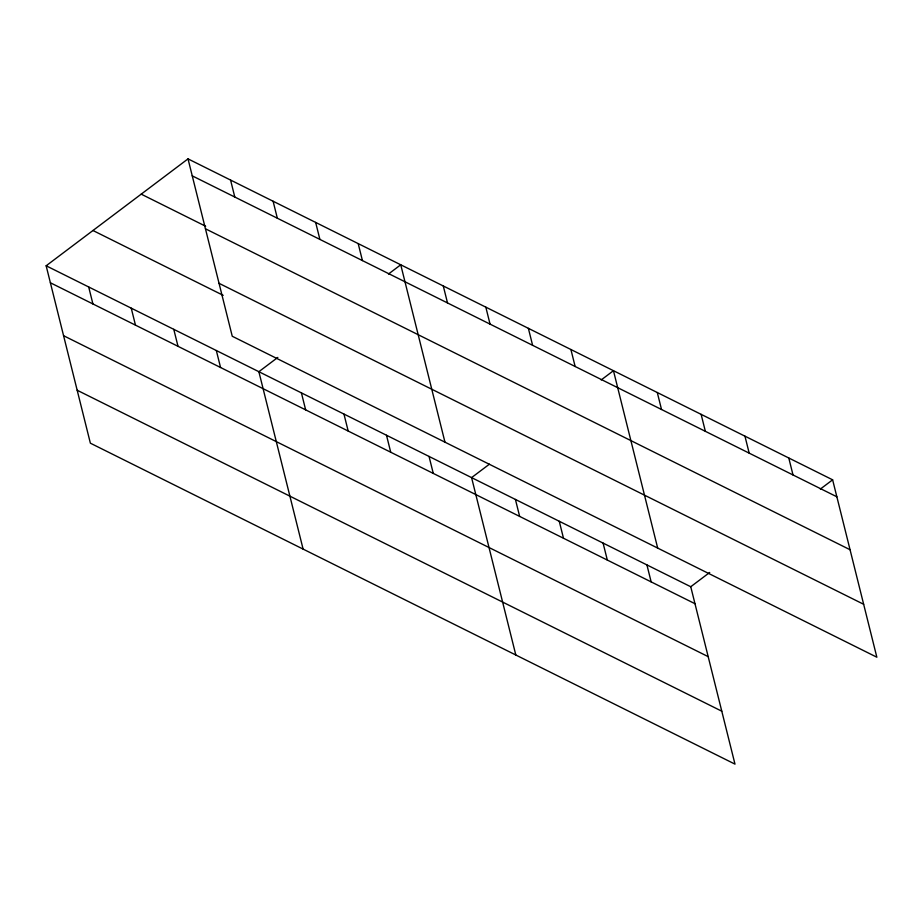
<?xml version="1.0" encoding="UTF-8"?>
<svg xmlns="http://www.w3.org/2000/svg" width="923" height="923" viewBox="0 0 923 923"><rect width="100%" height="100%" fill="white"/><g stroke="black" fill="none" stroke-linecap="round" stroke-linejoin="round"><path stroke-width="1.38" d="M46.15 265.789L690.75 586.74L734.985 764.129L90.373 443.178L46.15 265.789L188.015 158.871L832.627 479.822L876.85 657.211L232.25 336.26L188.015 158.871M277.823 357.42L258.867 371.704L303.102 549.093M388.479 274.027L400.744 264.786L444.967 442.175M489.421 464.177L471.584 477.618L515.819 655.007M601.196 379.941L613.46 370.7L657.684 548.089M690.75 586.74L709.706 572.456M820.362 489.063L832.627 479.822M192.249 175.855L836.861 496.793M141.207 194.153L205.667 226.25M205.448 228.789L850.048 549.727M219.051 283.326L863.651 604.277M92.969 230.508L223.181 295.337M50.384 282.773L694.984 603.711M63.583 335.707L708.183 656.645M77.174 390.244L721.786 711.195M788.784 457.993L793.019 474.976M744.953 436.175L749.188 453.147M701.122 414.346L705.357 431.329M657.291 392.517L661.526 409.5M646.919 564.911L651.153 581.894M570.91 349.517L575.144 366.5M603.088 543.093L607.322 560.065M528.371 328.334L532.606 345.317M559.257 521.264L563.491 538.247M485.821 307.151L490.055 324.135M515.415 499.435L519.649 516.418M443.282 285.968L447.517 302.952M429.045 456.435L433.279 473.418M358.193 243.603L362.427 260.586M386.495 435.252L390.729 452.235M315.654 222.42L319.889 239.403M343.956 414.069L348.19 431.053M273.104 201.237L277.338 218.22M301.417 392.886L305.651 409.87M230.565 180.054L234.8 197.037M216.328 350.521L220.562 367.504M173.778 329.338L178.012 346.321M131.239 308.155L135.473 325.138M88.689 286.972L92.923 303.955"/></g></svg>
